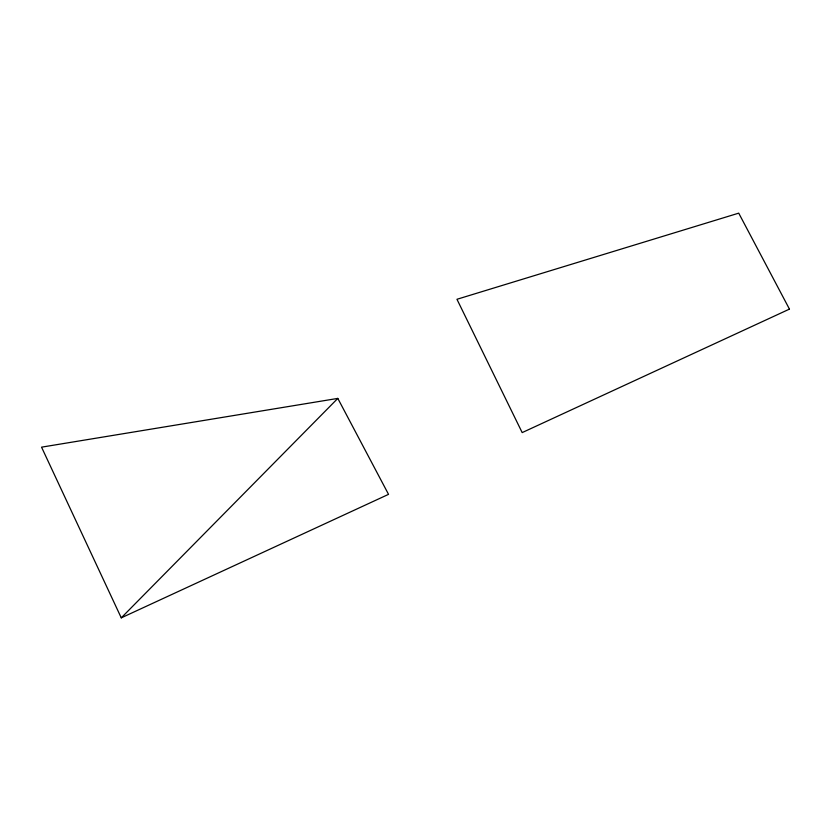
<?xml version="1.0" encoding="UTF-8"?>
<svg xmlns="http://www.w3.org/2000/svg" width="831" height="831" viewBox="0 0 831 831"><rect width="100%" height="100%" fill="white"/><g stroke="black" fill="none" stroke-linecap="round" stroke-linejoin="round"><path stroke-width="1.25" d="M121.264 617.848L337.812 398.402L388.534 494.352L121.264 617.848L41.55 447.161L337.812 398.402M789.45 309.111L522.18 432.598L456.957 299.285L738.728 213.151L789.45 309.111"/></g></svg>
